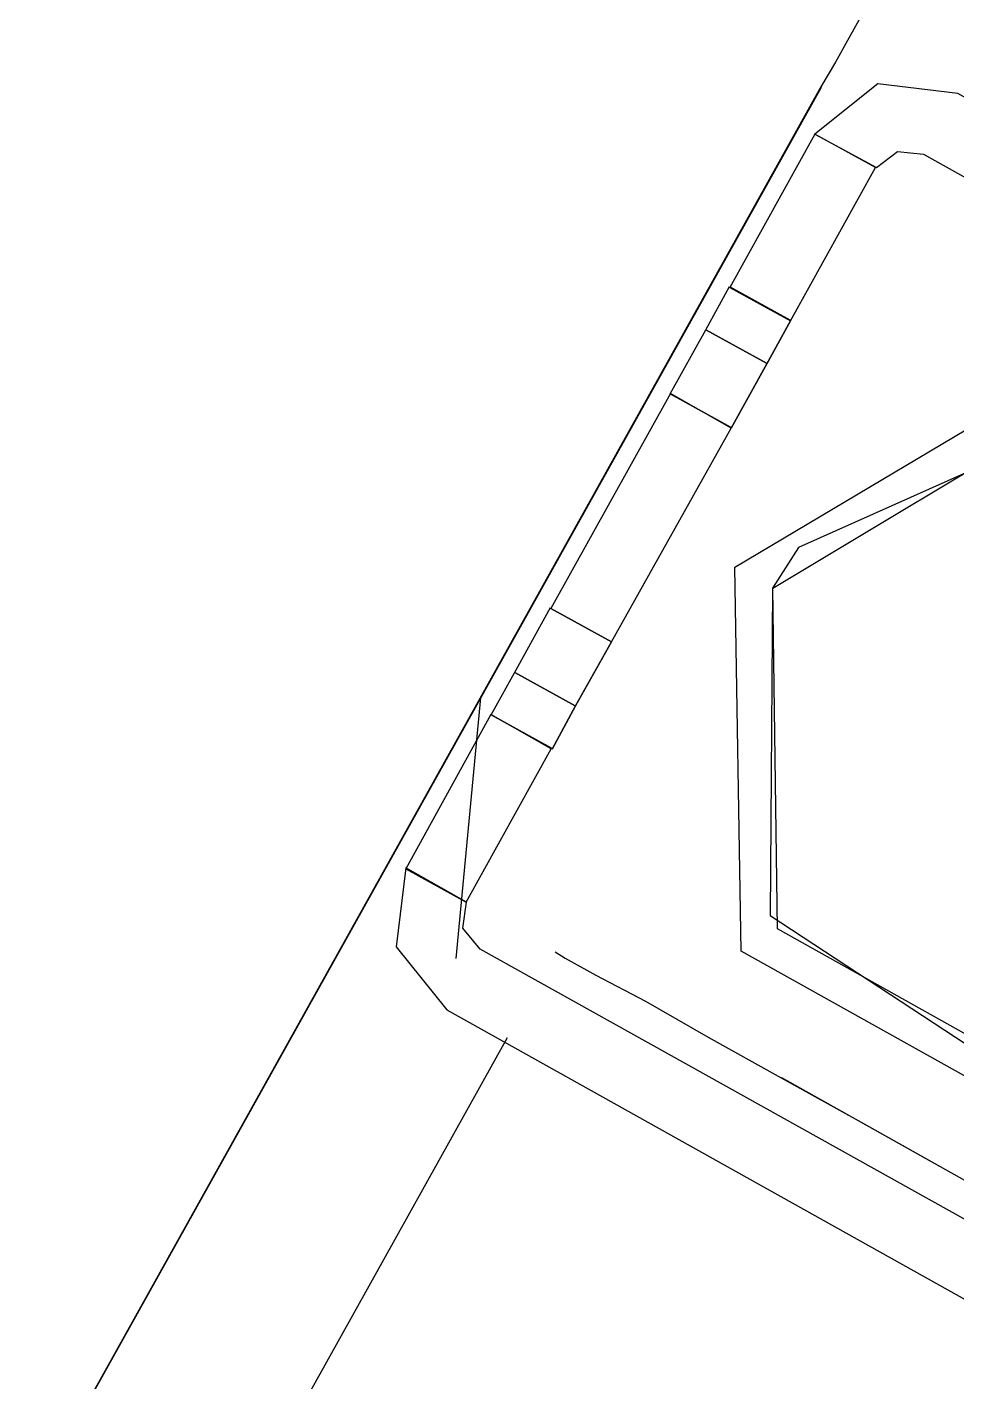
# Model space of a CAD drawing. Header units: metres. Extents: x 2.3 to 42.8, y 0.9 to 31.9.
# Drawn here: x 24.41746 to 24.42793, y 16.1593 to 16.17454 of the extents above; entities that cross this region are included whole.
import ezdxf

# ---------------------------------------------------------------- set-up
doc = ezdxf.new("R2010")
doc.units = ezdxf.units.M
doc.layers.add('PARETI_STRUTTURE', color=7, linetype='Continuous')

msp = doc.modelspace()

# ---------------------------------------------------------------- linework, layer by layer
at = {"layer": 'PARETI_STRUTTURE'}
for points in [[(24.427019, 16.174981), (24.426991, 16.17494), (24.426935, 16.174829), (24.426838, 16.174648), (24.426713, 16.174426), (24.42656, 16.174148), (24.426394, 16.17387), (24.334255, 16.008731)], [(24.426367, 16.173813), (24.334256, 16.008716)], [(24.426017, 16.173187), (24.334601, 16.00934)], [(24.424698, 16.170416), (24.425101, 16.171138), (24.425365, 16.171624)], [(24.424698, 16.170416), (24.425101, 16.171138), (24.425365, 16.171624)], [(24.424698, 16.170416), (24.425101, 16.171138), (24.425365, 16.171624)], [(24.424698, 16.170416), (24.425101, 16.171138), (24.425365, 16.171624)], [(24.424698, 16.170416), (24.425101, 16.171138), (24.425365, 16.171624)], [(24.424698, 16.170416), (24.425101, 16.171138), (24.425365, 16.171624)], [(24.424698, 16.170416), (24.425101, 16.171138), (24.425365, 16.171624)], [(24.424698, 16.170416), (24.425101, 16.171138), (24.425365, 16.171624)], [(24.424698, 16.170416), (24.425101, 16.171138), (24.425365, 16.171624)], [(24.424698, 16.170416), (24.425101, 16.171138), (24.425365, 16.171624)], [(24.424698, 16.170416), (24.425101, 16.171138), (24.425365, 16.171624)], [(24.424698, 16.170416), (24.425101, 16.171138), (24.425365, 16.171624)], [(24.424698, 16.170416), (24.425101, 16.171138), (24.425365, 16.171624)], [(24.424698, 16.170416), (24.425101, 16.171138), (24.425365, 16.171624)], [(24.424698, 16.170416), (24.425101, 16.171138), (24.425365, 16.171624)], [(24.424698, 16.170416), (24.425101, 16.171138), (24.425365, 16.171624)], [(24.424698, 16.170416), (24.425101, 16.171138), (24.425365, 16.171624)], [(24.424698, 16.170416), (24.425101, 16.171138), (24.425365, 16.171624)], [(24.424698, 16.170416), (24.425101, 16.171138), (24.425365, 16.171624)], [(24.424698, 16.170416), (24.425101, 16.171138), (24.425365, 16.171624)], [(24.424698, 16.170416), (24.425101, 16.171138), (24.425365, 16.171624)], [(24.424698, 16.170416), (24.425101, 16.171138), (24.425365, 16.171624)], [(24.424698, 16.170416), (24.425101, 16.171138), (24.425365, 16.171624)], [(24.424698, 16.170416), (24.425101, 16.171138), (24.425365, 16.171624)], [(24.424698, 16.170416), (24.425101, 16.171138), (24.425365, 16.171624)], [(24.424698, 16.170416), (24.425101, 16.171138), (24.425365, 16.171624)], [(24.424698, 16.170416), (24.425101, 16.171138), (24.425365, 16.171624)], [(24.424698, 16.170416), (24.425101, 16.171138), (24.425365, 16.171624)], [(24.424698, 16.170416), (24.425101, 16.171138), (24.425365, 16.171624)], [(24.424698, 16.170416), (24.425101, 16.171138), (24.425365, 16.171624)], [(24.424698, 16.170416), (24.425101, 16.171138), (24.425365, 16.171624)], [(24.424698, 16.170416), (24.425101, 16.171138), (24.425365, 16.171624)], [(24.424698, 16.170416), (24.425101, 16.171138), (24.425365, 16.171624)], [(24.424698, 16.170416), (24.425101, 16.171138), (24.425365, 16.171624)], [(24.424698, 16.170416), (24.425101, 16.171138), (24.425365, 16.171624)], [(24.424698, 16.170416), (24.425101, 16.171138), (24.425365, 16.171624)], [(24.424698, 16.170416), (24.425101, 16.171138), (24.425365, 16.171624)], [(24.424698, 16.170416), (24.425101, 16.171138), (24.425365, 16.171624)], [(24.424698, 16.170416), (24.425101, 16.171138), (24.425365, 16.171624)], [(24.424698, 16.170416), (24.425101, 16.171138), (24.425365, 16.171624)], [(24.424698, 16.170416), (24.425101, 16.171138), (24.425365, 16.171624)], [(24.424698, 16.170416), (24.425101, 16.171138), (24.425365, 16.171624)], [(24.424698, 16.170416), (24.425101, 16.171138), (24.425365, 16.171624)], [(24.424698, 16.170416), (24.425101, 16.171138), (24.425365, 16.171624)], [(24.424698, 16.170416), (24.425101, 16.171138), (24.425365, 16.171624)], [(24.424698, 16.170416), (24.425101, 16.171138), (24.425365, 16.171624)], [(24.424698, 16.170416), (24.425101, 16.171138), (24.425365, 16.171624)], [(24.424698, 16.170416), (24.425101, 16.171138), (24.425365, 16.171624)], [(24.424698, 16.170416), (24.425101, 16.171138), (24.425365, 16.171624)], [(24.424698, 16.170416), (24.425101, 16.171138), (24.425365, 16.171624)], [(24.424698, 16.170416), (24.425101, 16.171138), (24.425365, 16.171624)], [(24.424698, 16.170416), (24.425101, 16.171138), (24.425365, 16.171624)], [(24.424698, 16.170416), (24.425101, 16.171138), (24.425365, 16.171624)], [(24.424698, 16.170416), (24.425101, 16.171138), (24.425365, 16.171624)], [(24.425369, 16.17162), (24.426049, 16.171245)], [(24.425369, 16.17162), (24.426049, 16.171245)], [(24.425369, 16.17162), (24.426049, 16.171245)], [(24.425369, 16.17162), (24.426049, 16.171245)], [(24.425369, 16.17162), (24.426049, 16.171245)], [(24.425369, 16.17162), (24.426049, 16.171245)], [(24.425369, 16.17162), (24.426049, 16.171245)], [(24.425369, 16.17162), (24.426049, 16.171245)], [(24.425369, 16.17162), (24.426049, 16.171245)], [(24.425369, 16.17162), (24.426049, 16.171245)], [(24.425369, 16.17162), (24.426049, 16.171245)], [(24.425369, 16.17162), (24.426049, 16.171245)], [(24.425369, 16.17162), (24.426049, 16.171245)], [(24.425369, 16.17162), (24.426049, 16.171245)], [(24.425369, 16.17162), (24.426049, 16.171245)], [(24.425369, 16.17162), (24.426049, 16.171245)], [(24.425369, 16.17162), (24.426049, 16.171245)], [(24.425369, 16.17162), (24.426049, 16.171245)], [(24.425369, 16.17162), (24.426049, 16.171245)], [(24.425369, 16.17162), (24.426049, 16.171245)], [(24.425369, 16.17162), (24.426049, 16.171245)], [(24.425369, 16.17162), (24.426049, 16.171245)], [(24.425369, 16.17162), (24.426049, 16.171245)], [(24.425369, 16.17162), (24.426049, 16.171245)], [(24.425369, 16.17162), (24.426049, 16.171245)], [(24.425369, 16.17162), (24.426049, 16.171245)], [(24.425369, 16.17162), (24.426049, 16.171245)], [(24.425369, 16.17162), (24.426049, 16.171245)], [(24.425369, 16.17162), (24.426049, 16.171245)], [(24.425369, 16.17162), (24.426049, 16.171245)], [(24.425369, 16.17162), (24.426049, 16.171245)], [(24.425369, 16.17162), (24.426049, 16.171245)], [(24.425369, 16.17162), (24.426049, 16.171245)], [(24.425369, 16.17162), (24.426049, 16.171245)], [(24.425369, 16.17162), (24.426049, 16.171245)], [(24.425369, 16.17162), (24.426049, 16.171245)], [(24.425369, 16.17162), (24.426049, 16.171245)], [(24.425369, 16.17162), (24.426049, 16.171245)], [(24.425369, 16.17162), (24.426049, 16.171245)], [(24.425369, 16.17162), (24.426049, 16.171245)], [(24.425369, 16.17162), (24.426049, 16.171245)], [(24.425369, 16.17162), (24.426049, 16.171245)], [(24.425369, 16.17162), (24.426049, 16.171245)], [(24.425369, 16.17162), (24.426049, 16.171245)], [(24.425369, 16.17162), (24.426049, 16.171245)], [(24.425369, 16.17162), (24.426049, 16.171245)], [(24.425369, 16.17162), (24.426049, 16.171245)], [(24.425369, 16.17162), (24.426049, 16.171245)], [(24.425369, 16.17162), (24.426049, 16.171245)], [(24.425369, 16.17162), (24.426049, 16.171245)], [(24.425101, 16.171138), (24.425781, 16.170763)], [(24.425101, 16.171138), (24.425781, 16.170763)], [(24.425101, 16.171138), (24.425781, 16.170763)], [(24.425101, 16.171138), (24.425781, 16.170763)], [(24.425101, 16.171138), (24.425781, 16.170763)], [(24.425101, 16.171138), (24.425781, 16.170763)], [(24.425101, 16.171138), (24.425781, 16.170763)], [(24.425101, 16.171138), (24.425781, 16.170763)], [(24.425101, 16.171138), (24.425781, 16.170763)], [(24.425101, 16.171138), (24.425781, 16.170763)], [(24.425101, 16.171138), (24.425781, 16.170763)], [(24.425101, 16.171138), (24.425781, 16.170763)], [(24.425101, 16.171138), (24.425781, 16.170763)], [(24.425101, 16.171138), (24.425781, 16.170763)], [(24.425101, 16.171138), (24.425781, 16.170763)], [(24.425101, 16.171138), (24.425781, 16.170763)], [(24.425101, 16.171138), (24.425781, 16.170763)], [(24.425101, 16.171138), (24.425781, 16.170763)], [(24.425101, 16.171138), (24.425781, 16.170763)], [(24.425101, 16.171138), (24.425781, 16.170763)], [(24.425101, 16.171138), (24.425781, 16.170763)], [(24.425101, 16.171138), (24.425781, 16.170763)], [(24.425101, 16.171138), (24.425781, 16.170763)], [(24.425101, 16.171138), (24.425781, 16.170763)], [(24.425101, 16.171138), (24.425781, 16.170763)], [(24.425101, 16.171138), (24.425781, 16.170763)], [(24.425101, 16.171138), (24.425781, 16.170763)], [(24.425101, 16.171138), (24.425781, 16.170763)], [(24.425101, 16.171138), (24.425781, 16.170763)], [(24.425101, 16.171138), (24.425781, 16.170763)], [(24.425101, 16.171138), (24.425781, 16.170763)], [(24.425101, 16.171138), (24.425781, 16.170763)], [(24.425101, 16.171138), (24.425781, 16.170763)], [(24.425101, 16.171138), (24.425781, 16.170763)], [(24.425101, 16.171138), (24.425781, 16.170763)], [(24.425101, 16.171138), (24.425781, 16.170763)], [(24.425101, 16.171138), (24.425781, 16.170763)], [(24.425101, 16.171138), (24.425781, 16.170763)], [(24.425101, 16.171138), (24.425781, 16.170763)], [(24.425101, 16.171138), (24.425781, 16.170763)], [(24.425101, 16.171138), (24.425781, 16.170763)], [(24.425101, 16.171138), (24.425781, 16.170763)], [(24.425101, 16.171138), (24.425781, 16.170763)], [(24.425101, 16.171138), (24.425781, 16.170763)], [(24.425101, 16.171138), (24.425781, 16.170763)], [(24.425101, 16.171138), (24.425781, 16.170763)], [(24.425101, 16.171138), (24.425781, 16.170763)], [(24.425101, 16.171138), (24.425781, 16.170763)], [(24.425101, 16.171138), (24.425781, 16.170763)], [(24.425101, 16.171138), (24.425781, 16.170763)], [(24.425101, 16.171138), (24.425781, 16.170763)], [(24.425101, 16.171138), (24.425781, 16.170763)], [(24.425101, 16.171138), (24.425781, 16.170763)], [(24.425101, 16.171138), (24.425781, 16.170763)], [(24.425101, 16.171138), (24.425781, 16.170763)], [(24.425101, 16.171138), (24.425781, 16.170763)], [(24.425101, 16.171138), (24.425781, 16.170763)], [(24.425101, 16.171138), (24.425781, 16.170763)], [(24.425101, 16.171138), (24.425781, 16.170763)], [(24.425101, 16.171138), (24.425781, 16.170763)], [(24.425101, 16.171138), (24.425781, 16.170763)], [(24.425101, 16.171138), (24.425781, 16.170763)], [(24.425101, 16.171138), (24.425781, 16.170763)], [(24.425101, 16.171138), (24.425781, 16.170763)], [(24.425101, 16.171138), (24.425781, 16.170763)], [(24.425101, 16.171138), (24.425781, 16.170763)], [(24.425101, 16.171138), (24.425781, 16.170763)], [(24.425101, 16.171138), (24.425781, 16.170763)], [(24.425101, 16.171138), (24.425781, 16.170763)], [(24.425101, 16.171138), (24.425781, 16.170763)], [(24.425101, 16.171138), (24.425781, 16.170763)], [(24.425101, 16.171138), (24.425781, 16.170763)], [(24.425101, 16.171138), (24.425781, 16.170763)], [(24.425101, 16.171138), (24.425781, 16.170763)], [(24.425101, 16.171138), (24.425781, 16.170763)], [(24.425101, 16.171138), (24.425781, 16.170763)], [(24.425101, 16.171138), (24.425781, 16.170763)], [(24.425101, 16.171138), (24.425781, 16.170763)], [(24.425101, 16.171138), (24.425781, 16.170763)], [(24.425101, 16.171138), (24.425781, 16.170763)], [(24.425101, 16.171138), (24.425781, 16.170763)], [(24.425101, 16.171138), (24.425781, 16.170763)], [(24.425101, 16.171138), (24.425781, 16.170763)], [(24.425101, 16.171138), (24.425781, 16.170763)], [(24.425101, 16.171138), (24.425781, 16.170763)], [(24.425101, 16.171138), (24.425781, 16.170763)], [(24.425101, 16.171138), (24.425781, 16.170763)], [(24.425101, 16.171138), (24.425781, 16.170763)], [(24.425101, 16.171138), (24.425781, 16.170763)], [(24.425101, 16.171138), (24.425781, 16.170763)], [(24.425101, 16.171138), (24.425781, 16.170763)], [(24.425101, 16.171138), (24.425781, 16.170763)], [(24.425101, 16.171138), (24.425781, 16.170763)], [(24.425101, 16.171138), (24.425781, 16.170763)], [(24.425101, 16.171138), (24.425781, 16.170763)], [(24.425101, 16.171138), (24.425781, 16.170763)], [(24.425101, 16.171138), (24.425781, 16.170763)], [(24.425101, 16.171138), (24.425781, 16.170763)], [(24.425101, 16.171138), (24.425781, 16.170763)], [(24.425101, 16.171138), (24.425781, 16.170763)], [(24.425101, 16.171138), (24.425781, 16.170763)], [(24.425101, 16.171138), (24.425781, 16.170763)], [(24.425101, 16.171138), (24.425781, 16.170763)], [(24.425101, 16.171138), (24.425781, 16.170763)], [(24.426051, 16.17124), (24.425787, 16.170754), (24.425384, 16.170031)], [(24.426051, 16.17124), (24.425787, 16.170754), (24.425384, 16.170031)], [(24.426051, 16.17124), (24.425787, 16.170754), (24.425384, 16.170031)], [(24.426051, 16.17124), (24.425787, 16.170754), (24.425384, 16.170031)], [(24.426051, 16.17124), (24.425787, 16.170754), (24.425384, 16.170031)], [(24.426051, 16.17124), (24.425787, 16.170754), (24.425384, 16.170031)], [(24.426051, 16.17124), (24.425787, 16.170754), (24.425384, 16.170031)], [(24.426051, 16.17124), (24.425787, 16.170754), (24.425384, 16.170031)], [(24.426051, 16.17124), (24.425787, 16.170754), (24.425384, 16.170031)], [(24.426051, 16.17124), (24.425787, 16.170754), (24.425384, 16.170031)], [(24.426051, 16.17124), (24.425787, 16.170754), (24.425384, 16.170031)], [(24.426051, 16.17124), (24.425787, 16.170754), (24.425384, 16.170031)], [(24.426051, 16.17124), (24.425787, 16.170754), (24.425384, 16.170031)], [(24.426051, 16.17124), (24.425787, 16.170754), (24.425384, 16.170031)], [(24.426051, 16.17124), (24.425787, 16.170754), (24.425384, 16.170031)], [(24.426051, 16.17124), (24.425787, 16.170754), (24.425384, 16.170031)], [(24.426051, 16.17124), (24.425787, 16.170754), (24.425384, 16.170031)], [(24.426051, 16.17124), (24.425787, 16.170754), (24.425384, 16.170031)], [(24.426051, 16.17124), (24.425787, 16.170754), (24.425384, 16.170031)], [(24.426051, 16.17124), (24.425787, 16.170754), (24.425384, 16.170031)], [(24.426051, 16.17124), (24.425787, 16.170754), (24.425384, 16.170031)], [(24.426051, 16.17124), (24.425787, 16.170754), (24.425384, 16.170031)], [(24.426051, 16.17124), (24.425787, 16.170754), (24.425384, 16.170031)], [(24.426051, 16.17124), (24.425787, 16.170754), (24.425384, 16.170031)], [(24.426051, 16.17124), (24.425787, 16.170754), (24.425384, 16.170031)], [(24.426051, 16.17124), (24.425787, 16.170754), (24.425384, 16.170031)], [(24.426051, 16.17124), (24.425787, 16.170754), (24.425384, 16.170031)], [(24.426051, 16.17124), (24.425787, 16.170754), (24.425384, 16.170031)], [(24.426051, 16.17124), (24.425787, 16.170754), (24.425384, 16.170031)], [(24.426051, 16.17124), (24.425787, 16.170754), (24.425384, 16.170031)], [(24.426051, 16.17124), (24.425787, 16.170754), (24.425384, 16.170031)], [(24.426051, 16.17124), (24.425787, 16.170754), (24.425384, 16.170031)], [(24.426051, 16.17124), (24.425787, 16.170754), (24.425384, 16.170031)], [(24.426051, 16.17124), (24.425787, 16.170754), (24.425384, 16.170031)], [(24.426051, 16.17124), (24.425787, 16.170754), (24.425384, 16.170031)], [(24.426051, 16.17124), (24.425787, 16.170754), (24.425384, 16.170031)], [(24.426051, 16.17124), (24.425787, 16.170754), (24.425384, 16.170031)], [(24.426051, 16.17124), (24.425787, 16.170754), (24.425384, 16.170031)], [(24.426051, 16.17124), (24.425787, 16.170754), (24.425384, 16.170031)], [(24.426051, 16.17124), (24.425787, 16.170754), (24.425384, 16.170031)], [(24.426051, 16.17124), (24.425787, 16.170754), (24.425384, 16.170031)], [(24.426051, 16.17124), (24.425787, 16.170754), (24.425384, 16.170031)], [(24.426051, 16.17124), (24.425787, 16.170754), (24.425384, 16.170031)], [(24.426051, 16.17124), (24.425787, 16.170754), (24.425384, 16.170031)], [(24.426051, 16.17124), (24.425787, 16.170754), (24.425384, 16.170031)], [(24.426051, 16.17124), (24.425787, 16.170754), (24.425384, 16.170031)], [(24.426051, 16.17124), (24.425787, 16.170754), (24.425384, 16.170031)], [(24.426051, 16.17124), (24.425787, 16.170754), (24.425384, 16.170031)], [(24.426051, 16.17124), (24.425787, 16.170754), (24.425384, 16.170031)], [(24.426051, 16.17124), (24.425787, 16.170754), (24.425384, 16.170031)], [(24.424698, 16.170416), (24.425378, 16.170041)], [(24.424698, 16.170416), (24.425378, 16.170041)], [(24.424698, 16.170416), (24.425378, 16.170041)], [(24.424698, 16.170416), (24.425378, 16.170041)], [(24.424698, 16.170416), (24.425378, 16.170041)], [(24.424698, 16.170416), (24.425378, 16.170041)], [(24.424698, 16.170416), (24.425378, 16.170041)], [(24.424698, 16.170416), (24.425378, 16.170041)], [(24.424698, 16.170416), (24.425378, 16.170041)], [(24.424698, 16.170416), (24.425378, 16.170041)], [(24.424698, 16.170416), (24.425378, 16.170041)], [(24.424698, 16.170416), (24.425378, 16.170041)], [(24.424698, 16.170416), (24.425378, 16.170041)], [(24.424698, 16.170416), (24.425378, 16.170041)], [(24.424698, 16.170416), (24.425378, 16.170041)], [(24.424698, 16.170416), (24.425378, 16.170041)], [(24.424698, 16.170416), (24.425378, 16.170041)], [(24.424698, 16.170416), (24.425378, 16.170041)], [(24.424698, 16.170416), (24.425378, 16.170041)], [(24.424698, 16.170416), (24.425378, 16.170041)], [(24.424698, 16.170416), (24.425378, 16.170041)], [(24.424698, 16.170416), (24.425378, 16.170041)], [(24.424698, 16.170416), (24.425378, 16.170041)], [(24.424698, 16.170416), (24.425378, 16.170041)], [(24.424698, 16.170416), (24.425378, 16.170041)], [(24.424698, 16.170416), (24.425378, 16.170041)], [(24.424698, 16.170416), (24.425378, 16.170041)], [(24.424698, 16.170416), (24.425378, 16.170041)], [(24.424698, 16.170416), (24.425378, 16.170041)], [(24.424698, 16.170416), (24.425378, 16.170041)], [(24.424698, 16.170416), (24.425378, 16.170041)], [(24.424698, 16.170416), (24.425378, 16.170041)], [(24.424698, 16.170416), (24.425378, 16.170041)], [(24.424698, 16.170416), (24.425378, 16.170041)], [(24.424698, 16.170416), (24.425378, 16.170041)], [(24.424698, 16.170416), (24.425378, 16.170041)], [(24.424698, 16.170416), (24.425378, 16.170041)], [(24.424698, 16.170416), (24.425378, 16.170041)], [(24.424698, 16.170416), (24.425378, 16.170041)], [(24.424698, 16.170416), (24.425378, 16.170041)], [(24.424698, 16.170416), (24.425378, 16.170041)], [(24.424698, 16.170416), (24.425378, 16.170041)], [(24.424698, 16.170416), (24.425378, 16.170041)], [(24.424698, 16.170416), (24.425378, 16.170041)], [(24.424698, 16.170416), (24.425378, 16.170041)], [(24.424698, 16.170416), (24.425378, 16.170041)], [(24.424698, 16.170416), (24.425378, 16.170041)], [(24.424698, 16.170416), (24.425378, 16.170041)], [(24.424698, 16.170416), (24.425378, 16.170041)], [(24.424698, 16.170416), (24.425378, 16.170041)], [(24.422684, 16.166806), (24.422948, 16.167279), (24.423351, 16.168015)], [(24.422684, 16.166806), (24.422948, 16.167279), (24.423351, 16.168015)], [(24.422684, 16.166806), (24.422948, 16.167279), (24.423351, 16.168015)], [(24.422684, 16.166806), (24.422948, 16.167279), (24.423351, 16.168015)], [(24.422684, 16.166806), (24.422948, 16.167279), (24.423351, 16.168015)], [(24.422684, 16.166806), (24.422948, 16.167279), (24.423351, 16.168015)], [(24.422684, 16.166806), (24.422948, 16.167279), (24.423351, 16.168015)], [(24.422684, 16.166806), (24.422948, 16.167279), (24.423351, 16.168015)], [(24.422684, 16.166806), (24.422948, 16.167279), (24.423351, 16.168015)], [(24.422684, 16.166806), (24.422948, 16.167279), (24.423351, 16.168015)], [(24.422684, 16.166806), (24.422948, 16.167279), (24.423351, 16.168015)], [(24.422684, 16.166806), (24.422948, 16.167279), (24.423351, 16.168015)], [(24.422684, 16.166806), (24.422948, 16.167279), (24.423351, 16.168015)], [(24.422684, 16.166806), (24.422948, 16.167279), (24.423351, 16.168015)], [(24.422684, 16.166806), (24.422948, 16.167279), (24.423351, 16.168015)], [(24.422684, 16.166806), (24.422948, 16.167279), (24.423351, 16.168015)], [(24.422684, 16.166806), (24.422948, 16.167279), (24.423351, 16.168015)], [(24.422684, 16.166806), (24.422948, 16.167279), (24.423351, 16.168015)], [(24.422684, 16.166806), (24.422948, 16.167279), (24.423351, 16.168015)], [(24.422684, 16.166806), (24.422948, 16.167279), (24.423351, 16.168015)], [(24.422684, 16.166806), (24.422948, 16.167279), (24.423351, 16.168015)], [(24.422684, 16.166806), (24.422948, 16.167279), (24.423351, 16.168015)], [(24.422684, 16.166806), (24.422948, 16.167279), (24.423351, 16.168015)], [(24.422684, 16.166806), (24.422948, 16.167279), (24.423351, 16.168015)], [(24.422684, 16.166806), (24.422948, 16.167279), (24.423351, 16.168015)], [(24.422684, 16.166806), (24.422948, 16.167279), (24.423351, 16.168015)], [(24.422684, 16.166806), (24.422948, 16.167279), (24.423351, 16.168015)], [(24.422684, 16.166806), (24.422948, 16.167279), (24.423351, 16.168015)], [(24.422684, 16.166806), (24.422948, 16.167279), (24.423351, 16.168015)], [(24.422684, 16.166806), (24.422948, 16.167279), (24.423351, 16.168015)], [(24.422684, 16.166806), (24.422948, 16.167279), (24.423351, 16.168015)], [(24.422684, 16.166806), (24.422948, 16.167279), (24.423351, 16.168015)], [(24.422684, 16.166806), (24.422948, 16.167279), (24.423351, 16.168015)], [(24.422684, 16.166806), (24.422948, 16.167279), (24.423351, 16.168015)], [(24.422684, 16.166806), (24.422948, 16.167279), (24.423351, 16.168015)], [(24.422684, 16.166806), (24.422948, 16.167279), (24.423351, 16.168015)], [(24.422684, 16.166806), (24.422948, 16.167279), (24.423351, 16.168015)], [(24.422684, 16.166806), (24.422948, 16.167279), (24.423351, 16.168015)], [(24.422684, 16.166806), (24.422948, 16.167279), (24.423351, 16.168015)], [(24.422684, 16.166806), (24.422948, 16.167279), (24.423351, 16.168015)], [(24.422684, 16.166806), (24.422948, 16.167279), (24.423351, 16.168015)], [(24.422684, 16.166806), (24.422948, 16.167279), (24.423351, 16.168015)], [(24.422684, 16.166806), (24.422948, 16.167279), (24.423351, 16.168015)], [(24.422684, 16.166806), (24.422948, 16.167279), (24.423351, 16.168015)], [(24.422684, 16.166806), (24.422948, 16.167279), (24.423351, 16.168015)], [(24.422684, 16.166806), (24.422948, 16.167279), (24.423351, 16.168015)], [(24.422684, 16.166806), (24.422948, 16.167279), (24.423351, 16.168015)], [(24.422684, 16.166806), (24.422948, 16.167279), (24.423351, 16.168015)], [(24.422684, 16.166806), (24.422948, 16.167279), (24.423351, 16.168015)], [(24.422684, 16.166806), (24.422948, 16.167279), (24.423351, 16.168015)], [(24.422684, 16.166806), (24.422948, 16.167279), (24.423351, 16.168015)], [(24.422684, 16.166806), (24.422948, 16.167279), (24.423351, 16.168015)], [(24.422684, 16.166806), (24.422948, 16.167279), (24.423351, 16.168015)], [(24.422684, 16.166806), (24.422948, 16.167279), (24.423351, 16.168015)], [(24.424037, 16.167629), (24.423356, 16.168004)], [(24.424037, 16.167629), (24.423356, 16.168004)], [(24.424037, 16.167629), (24.423356, 16.168004)], [(24.424037, 16.167629), (24.423356, 16.168004)], [(24.424037, 16.167629), (24.423356, 16.168004)], [(24.424037, 16.167629), (24.423356, 16.168004)], [(24.424037, 16.167629), (24.423356, 16.168004)], [(24.424037, 16.167629), (24.423356, 16.168004)], [(24.424037, 16.167629), (24.423356, 16.168004)], [(24.424037, 16.167629), (24.423356, 16.168004)], [(24.424037, 16.167629), (24.423356, 16.168004)], [(24.424037, 16.167629), (24.423356, 16.168004)], [(24.424037, 16.167629), (24.423356, 16.168004)], [(24.424037, 16.167629), (24.423356, 16.168004)], [(24.424037, 16.167629), (24.423356, 16.168004)], [(24.424037, 16.167629), (24.423356, 16.168004)], [(24.424037, 16.167629), (24.423356, 16.168004)], [(24.424037, 16.167629), (24.423356, 16.168004)], [(24.424037, 16.167629), (24.423356, 16.168004)], [(24.424037, 16.167629), (24.423356, 16.168004)], [(24.424037, 16.167629), (24.423356, 16.168004)], [(24.424037, 16.167629), (24.423356, 16.168004)], [(24.424037, 16.167629), (24.423356, 16.168004)], [(24.424037, 16.167629), (24.423356, 16.168004)], [(24.424037, 16.167629), (24.423356, 16.168004)], [(24.424037, 16.167629), (24.423356, 16.168004)], [(24.424037, 16.167629), (24.423356, 16.168004)], [(24.424037, 16.167629), (24.423356, 16.168004)], [(24.424037, 16.167629), (24.423356, 16.168004)], [(24.424037, 16.167629), (24.423356, 16.168004)], [(24.424037, 16.167629), (24.423356, 16.168004)], [(24.424037, 16.167629), (24.423356, 16.168004)], [(24.424037, 16.167629), (24.423356, 16.168004)], [(24.424037, 16.167629), (24.423356, 16.168004)], [(24.424037, 16.167629), (24.423356, 16.168004)], [(24.424037, 16.167629), (24.423356, 16.168004)], [(24.424037, 16.167629), (24.423356, 16.168004)], [(24.424037, 16.167629), (24.423356, 16.168004)], [(24.424037, 16.167629), (24.423356, 16.168004)], [(24.424037, 16.167629), (24.423356, 16.168004)], [(24.424037, 16.167629), (24.423356, 16.168004)], [(24.424037, 16.167629), (24.423356, 16.168004)], [(24.424037, 16.167629), (24.423356, 16.168004)], [(24.424037, 16.167629), (24.423356, 16.168004)], [(24.424037, 16.167629), (24.423356, 16.168004)], [(24.424037, 16.167629), (24.423356, 16.168004)], [(24.424037, 16.167629), (24.423356, 16.168004)], [(24.424037, 16.167629), (24.423356, 16.168004)], [(24.424037, 16.167629), (24.423356, 16.168004)], [(24.424037, 16.167629), (24.423356, 16.168004)], [(24.424037, 16.167629), (24.423356, 16.168004)], [(24.424037, 16.167629), (24.423356, 16.168004)], [(24.424037, 16.167629), (24.423356, 16.168004)], [(24.424037, 16.167629), (24.423356, 16.168004)], [(24.424037, 16.167629), (24.423634, 16.166906), (24.42337, 16.16642)], [(24.424037, 16.167629), (24.423634, 16.166906), (24.42337, 16.16642)], [(24.424037, 16.167629), (24.423634, 16.166906), (24.42337, 16.16642)], [(24.424037, 16.167629), (24.423634, 16.166906), (24.42337, 16.16642)], [(24.424037, 16.167629), (24.423634, 16.166906), (24.42337, 16.16642)], [(24.424037, 16.167629), (24.423634, 16.166906), (24.42337, 16.16642)], [(24.424037, 16.167629), (24.423634, 16.166906), (24.42337, 16.16642)], [(24.424037, 16.167629), (24.423634, 16.166906), (24.42337, 16.16642)], [(24.424037, 16.167629), (24.423634, 16.166906), (24.42337, 16.16642)], [(24.424037, 16.167629), (24.423634, 16.166906), (24.42337, 16.16642)], [(24.424037, 16.167629), (24.423634, 16.166906), (24.42337, 16.16642)], [(24.424037, 16.167629), (24.423634, 16.166906), (24.42337, 16.16642)], [(24.424037, 16.167629), (24.423634, 16.166906), (24.42337, 16.16642)], [(24.424037, 16.167629), (24.423634, 16.166906), (24.42337, 16.16642)], [(24.424037, 16.167629), (24.423634, 16.166906), (24.42337, 16.16642)], [(24.424037, 16.167629), (24.423634, 16.166906), (24.42337, 16.16642)], [(24.424037, 16.167629), (24.423634, 16.166906), (24.42337, 16.16642)], [(24.424037, 16.167629), (24.423634, 16.166906), (24.42337, 16.16642)], [(24.424037, 16.167629), (24.423634, 16.166906), (24.42337, 16.16642)], [(24.424037, 16.167629), (24.423634, 16.166906), (24.42337, 16.16642)], [(24.424037, 16.167629), (24.423634, 16.166906), (24.42337, 16.16642)], [(24.424037, 16.167629), (24.423634, 16.166906), (24.42337, 16.16642)], [(24.424037, 16.167629), (24.423634, 16.166906), (24.42337, 16.16642)], [(24.424037, 16.167629), (24.423634, 16.166906), (24.42337, 16.16642)], [(24.424037, 16.167629), (24.423634, 16.166906), (24.42337, 16.16642)], [(24.424037, 16.167629), (24.423634, 16.166906), (24.42337, 16.16642)], [(24.424037, 16.167629), (24.423634, 16.166906), (24.42337, 16.16642)], [(24.424037, 16.167629), (24.423634, 16.166906), (24.42337, 16.16642)], [(24.424037, 16.167629), (24.423634, 16.166906), (24.42337, 16.16642)], [(24.424037, 16.167629), (24.423634, 16.166906), (24.42337, 16.16642)], [(24.424037, 16.167629), (24.423634, 16.166906), (24.42337, 16.16642)], [(24.424037, 16.167629), (24.423634, 16.166906), (24.42337, 16.16642)], [(24.424037, 16.167629), (24.423634, 16.166906), (24.42337, 16.16642)], [(24.424037, 16.167629), (24.423634, 16.166906), (24.42337, 16.16642)], [(24.424037, 16.167629), (24.423634, 16.166906), (24.42337, 16.16642)], [(24.424037, 16.167629), (24.423634, 16.166906), (24.42337, 16.16642)], [(24.424037, 16.167629), (24.423634, 16.166906), (24.42337, 16.16642)], [(24.424037, 16.167629), (24.423634, 16.166906), (24.42337, 16.16642)], [(24.424037, 16.167629), (24.423634, 16.166906), (24.42337, 16.16642)], [(24.424037, 16.167629), (24.423634, 16.166906), (24.42337, 16.16642)], [(24.424037, 16.167629), (24.423634, 16.166906), (24.42337, 16.16642)], [(24.424037, 16.167629), (24.423634, 16.166906), (24.42337, 16.16642)], [(24.424037, 16.167629), (24.423634, 16.166906), (24.42337, 16.16642)], [(24.424037, 16.167629), (24.423634, 16.166906), (24.42337, 16.16642)], [(24.424037, 16.167629), (24.423634, 16.166906), (24.42337, 16.16642)], [(24.424037, 16.167629), (24.423634, 16.166906), (24.42337, 16.16642)], [(24.424037, 16.167629), (24.423634, 16.166906), (24.42337, 16.16642)], [(24.424037, 16.167629), (24.423634, 16.166906), (24.42337, 16.16642)], [(24.424037, 16.167629), (24.423634, 16.166906), (24.42337, 16.16642)], [(24.424037, 16.167629), (24.423634, 16.166906), (24.42337, 16.16642)], [(24.422949, 16.167284), (24.42363, 16.166909)], [(24.422949, 16.167284), (24.42363, 16.166909)], [(24.422949, 16.167284), (24.42363, 16.166909)], [(24.422949, 16.167284), (24.42363, 16.166909)], [(24.422949, 16.167284), (24.42363, 16.166909)], [(24.422949, 16.167284), (24.42363, 16.166909)], [(24.422949, 16.167284), (24.42363, 16.166909)], [(24.422949, 16.167284), (24.42363, 16.166909)], [(24.422949, 16.167284), (24.42363, 16.166909)], [(24.422949, 16.167284), (24.42363, 16.166909)], [(24.422949, 16.167284), (24.42363, 16.166909)], [(24.422949, 16.167284), (24.42363, 16.166909)], [(24.422949, 16.167284), (24.42363, 16.166909)], [(24.422949, 16.167284), (24.42363, 16.166909)], [(24.422949, 16.167284), (24.42363, 16.166909)], [(24.422949, 16.167284), (24.42363, 16.166909)], [(24.422949, 16.167284), (24.42363, 16.166909)], [(24.422949, 16.167284), (24.42363, 16.166909)], [(24.422949, 16.167284), (24.42363, 16.166909)], [(24.422949, 16.167284), (24.42363, 16.166909)], [(24.422949, 16.167284), (24.42363, 16.166909)], [(24.422949, 16.167284), (24.42363, 16.166909)], [(24.422949, 16.167284), (24.42363, 16.166909)], [(24.422949, 16.167284), (24.42363, 16.166909)], [(24.422949, 16.167284), (24.42363, 16.166909)], [(24.422949, 16.167284), (24.42363, 16.166909)], [(24.422949, 16.167284), (24.42363, 16.166909)], [(24.422949, 16.167284), (24.42363, 16.166909)], [(24.422949, 16.167284), (24.42363, 16.166909)], [(24.422949, 16.167284), (24.42363, 16.166909)], [(24.422949, 16.167284), (24.42363, 16.166909)], [(24.422949, 16.167284), (24.42363, 16.166909)], [(24.422949, 16.167284), (24.42363, 16.166909)], [(24.422949, 16.167284), (24.42363, 16.166909)], [(24.422949, 16.167284), (24.42363, 16.166909)], [(24.422949, 16.167284), (24.42363, 16.166909)], [(24.422949, 16.167284), (24.42363, 16.166909)], [(24.422949, 16.167284), (24.42363, 16.166909)], [(24.422949, 16.167284), (24.42363, 16.166909)], [(24.422949, 16.167284), (24.42363, 16.166909)], [(24.422949, 16.167284), (24.42363, 16.166909)], [(24.422949, 16.167284), (24.42363, 16.166909)], [(24.422949, 16.167284), (24.42363, 16.166909)], [(24.422949, 16.167284), (24.42363, 16.166909)], [(24.422949, 16.167284), (24.42363, 16.166909)], [(24.422949, 16.167284), (24.42363, 16.166909)], [(24.422949, 16.167284), (24.42363, 16.166909)], [(24.422949, 16.167284), (24.42363, 16.166909)], [(24.422949, 16.167284), (24.42363, 16.166909)], [(24.422949, 16.167284), (24.42363, 16.166909)], [(24.422949, 16.167284), (24.42363, 16.166909)], [(24.422949, 16.167284), (24.42363, 16.166909)], [(24.422949, 16.167284), (24.42363, 16.166909)], [(24.422949, 16.167284), (24.42363, 16.166909)], [(24.422949, 16.167284), (24.42363, 16.166909)], [(24.422949, 16.167284), (24.42363, 16.166909)], [(24.422949, 16.167284), (24.42363, 16.166909)], [(24.422949, 16.167284), (24.42363, 16.166909)], [(24.422949, 16.167284), (24.42363, 16.166909)], [(24.422949, 16.167284), (24.42363, 16.166909)], [(24.422949, 16.167284), (24.42363, 16.166909)], [(24.422949, 16.167284), (24.42363, 16.166909)], [(24.422949, 16.167284), (24.42363, 16.166909)], [(24.422949, 16.167284), (24.42363, 16.166909)], [(24.422949, 16.167284), (24.42363, 16.166909)], [(24.422949, 16.167284), (24.42363, 16.166909)], [(24.422949, 16.167284), (24.42363, 16.166909)], [(24.422949, 16.167284), (24.42363, 16.166909)], [(24.422949, 16.167284), (24.42363, 16.166909)], [(24.422949, 16.167284), (24.42363, 16.166909)], [(24.422949, 16.167284), (24.42363, 16.166909)], [(24.422949, 16.167284), (24.42363, 16.166909)], [(24.422949, 16.167284), (24.42363, 16.166909)], [(24.422949, 16.167284), (24.42363, 16.166909)], [(24.422949, 16.167284), (24.42363, 16.166909)], [(24.422949, 16.167284), (24.42363, 16.166909)], [(24.422949, 16.167284), (24.42363, 16.166909)], [(24.422949, 16.167284), (24.42363, 16.166909)], [(24.422949, 16.167284), (24.42363, 16.166909)], [(24.422949, 16.167284), (24.42363, 16.166909)], [(24.422949, 16.167284), (24.42363, 16.166909)], [(24.422949, 16.167284), (24.42363, 16.166909)], [(24.422949, 16.167284), (24.42363, 16.166909)], [(24.422949, 16.167284), (24.42363, 16.166909)], [(24.422949, 16.167284), (24.42363, 16.166909)], [(24.422949, 16.167284), (24.42363, 16.166909)], [(24.422949, 16.167284), (24.42363, 16.166909)], [(24.422949, 16.167284), (24.42363, 16.166909)], [(24.422949, 16.167284), (24.42363, 16.166909)], [(24.422949, 16.167284), (24.42363, 16.166909)], [(24.422949, 16.167284), (24.42363, 16.166909)], [(24.422949, 16.167284), (24.42363, 16.166909)], [(24.422949, 16.167284), (24.42363, 16.166909)], [(24.422949, 16.167284), (24.42363, 16.166909)], [(24.422949, 16.167284), (24.42363, 16.166909)], [(24.422949, 16.167284), (24.42363, 16.166909)], [(24.422949, 16.167284), (24.42363, 16.166909)], [(24.422949, 16.167284), (24.42363, 16.166909)], [(24.422949, 16.167284), (24.42363, 16.166909)], [(24.422949, 16.167284), (24.42363, 16.166909)], [(24.422949, 16.167284), (24.42363, 16.166909)], [(24.422949, 16.167284), (24.42363, 16.166909)], [(24.422949, 16.167284), (24.42363, 16.166909)], [(24.422949, 16.167284), (24.42363, 16.166909)], [(24.422563, 16.166997), (24.422285, 16.164066)], [(24.422684, 16.166806), (24.423364, 16.166431)], [(24.422684, 16.166806), (24.423364, 16.166431)], [(24.422684, 16.166806), (24.423364, 16.166431)], [(24.422684, 16.166806), (24.423364, 16.166431)], [(24.422684, 16.166806), (24.423364, 16.166431)], [(24.422684, 16.166806), (24.423364, 16.166431)], [(24.422684, 16.166806), (24.423364, 16.166431)], [(24.422684, 16.166806), (24.423364, 16.166431)], [(24.422684, 16.166806), (24.423364, 16.166431)], [(24.422684, 16.166806), (24.423364, 16.166431)], [(24.422684, 16.166806), (24.423364, 16.166431)], [(24.422684, 16.166806), (24.423364, 16.166431)], [(24.422684, 16.166806), (24.423364, 16.166431)], [(24.422684, 16.166806), (24.423364, 16.166431)], [(24.422684, 16.166806), (24.423364, 16.166431)], [(24.422684, 16.166806), (24.423364, 16.166431)], [(24.422684, 16.166806), (24.423364, 16.166431)], [(24.422684, 16.166806), (24.423364, 16.166431)], [(24.422684, 16.166806), (24.423364, 16.166431)], [(24.422684, 16.166806), (24.423364, 16.166431)], [(24.422684, 16.166806), (24.423364, 16.166431)], [(24.422684, 16.166806), (24.423364, 16.166431)], [(24.422684, 16.166806), (24.423364, 16.166431)], [(24.422684, 16.166806), (24.423364, 16.166431)], [(24.422684, 16.166806), (24.423364, 16.166431)], [(24.422684, 16.166806), (24.423364, 16.166431)], [(24.422684, 16.166806), (24.423364, 16.166431)], [(24.422684, 16.166806), (24.423364, 16.166431)], [(24.422684, 16.166806), (24.423364, 16.166431)], [(24.422684, 16.166806), (24.423364, 16.166431)], [(24.422684, 16.166806), (24.423364, 16.166431)], [(24.422684, 16.166806), (24.423364, 16.166431)], [(24.422684, 16.166806), (24.423364, 16.166431)], [(24.422684, 16.166806), (24.423364, 16.166431)], [(24.422684, 16.166806), (24.423364, 16.166431)], [(24.422684, 16.166806), (24.423364, 16.166431)], [(24.422684, 16.166806), (24.423364, 16.166431)], [(24.422684, 16.166806), (24.423364, 16.166431)], [(24.422684, 16.166806), (24.423364, 16.166431)], [(24.422684, 16.166806), (24.423364, 16.166431)], [(24.422684, 16.166806), (24.423364, 16.166431)], [(24.422684, 16.166806), (24.423364, 16.166431)], [(24.422684, 16.166806), (24.423364, 16.166431)], [(24.422684, 16.166806), (24.423364, 16.166431)], [(24.422684, 16.166806), (24.423364, 16.166431)], [(24.422684, 16.166806), (24.423364, 16.166431)], [(24.422684, 16.166806), (24.423364, 16.166431)], [(24.422684, 16.166806), (24.423364, 16.166431)], [(24.422684, 16.166806), (24.423364, 16.166431)], [(24.422684, 16.166806), (24.423364, 16.166431)], [(24.423405, 16.16414), (24.423516, 16.16407), (24.423863, 16.163876), (24.424419, 16.163584), (24.425127, 16.163181), (24.425947, 16.162723), (24.426849, 16.162223), (24.427738, 16.161723), (24.428558, 16.161265), (24.42928, 16.160862), (24.429822, 16.160556), (24.430169, 16.160362), (24.43028, 16.160306)], [(24.422864, 16.163172), (24.339851, 16.01438)], [(24.427733, 16.161724), (24.426844, 16.162224), (24.425955, 16.162724)]]:
    msp.add_lwpolyline(points, dxfattribs=at)
for points in [[(24.334258, 16.00874), (24.426396, 16.173865)], [(24.334258, 16.00874), (24.426396, 16.173865)], [(24.436645, 16.167587), (24.436756, 16.16849), (24.436187, 16.169198), (24.427937, 16.173795), (24.427034, 16.173906), (24.426326, 16.173337), (24.42702, 16.172962), (24.427256, 16.173142), (24.427548, 16.173115), (24.435798, 16.168504), (24.435992, 16.168267), (24.435951, 16.167976)], [(24.334256, 16.008716), (24.426367, 16.173813)], [(24.334256, 16.008716), (24.426367, 16.173813)], [(24.425384, 16.170031), (24.425787, 16.170754), (24.426051, 16.17124), (24.427009, 16.172962), (24.426328, 16.173337), (24.42537, 16.171615), (24.426051, 16.17124), (24.425787, 16.170754)], [(24.334601, 16.00934), (24.426017, 16.173187)], [(24.334601, 16.00934), (24.426017, 16.173187)], [(24.426049, 16.171245), (24.425369, 16.17162)], [(24.426049, 16.171245), (24.425369, 16.17162)], [(24.425781, 16.170763), (24.425101, 16.171138)], [(24.425781, 16.170763), (24.425101, 16.171138)], [(24.425384, 16.170031), (24.425787, 16.170754), (24.426051, 16.17124), (24.425787, 16.170754)], [(24.432969, 16.164258), (24.42926, 16.162049), (24.425497, 16.164147), (24.425427, 16.168466), (24.429135, 16.170674), (24.432899, 16.168577)], [(24.424037, 16.167629), (24.425384, 16.170031), (24.424703, 16.17042), (24.423356, 16.168004)], [(24.425378, 16.170041), (24.424698, 16.170416)], [(24.425378, 16.170041), (24.424698, 16.170416)], [(24.432546, 16.164494), (24.429255, 16.162522), (24.425908, 16.164397), (24.425852, 16.16823), (24.429144, 16.170202), (24.432491, 16.168327)], [(24.425851, 16.16823), (24.425823, 16.164549), (24.428892, 16.162535), (24.432253, 16.164035), (24.432545, 16.164494), (24.432573, 16.168174), (24.429503, 16.170188), (24.426142, 16.168688)], [(24.42337, 16.16642), (24.423634, 16.166906), (24.424037, 16.167629), (24.423634, 16.166906)], [(24.42337, 16.16642), (24.423634, 16.166906), (24.424037, 16.167629), (24.423634, 16.166906)], [(24.42363, 16.166909), (24.422949, 16.167284)], [(24.42363, 16.166909), (24.422949, 16.167284)], [(24.422402, 16.164699), (24.42336, 16.166422), (24.42268, 16.16681), (24.421722, 16.165074)], [(24.423364, 16.166431), (24.422684, 16.166806)], [(24.423364, 16.166431), (24.422684, 16.166806)], [(24.430433, 16.158877), (24.431335, 16.158766), (24.432044, 16.159336), (24.431349, 16.159724), (24.431113, 16.15953), (24.430808, 16.159572), (24.422558, 16.164169), (24.422363, 16.164405), (24.422405, 16.164697), (24.421724, 16.165086), (24.421613, 16.164197), (24.422183, 16.163488)]]:
    msp.add_lwpolyline(points, close=True, dxfattribs=at)

doc.saveas('drawing.dxf')
